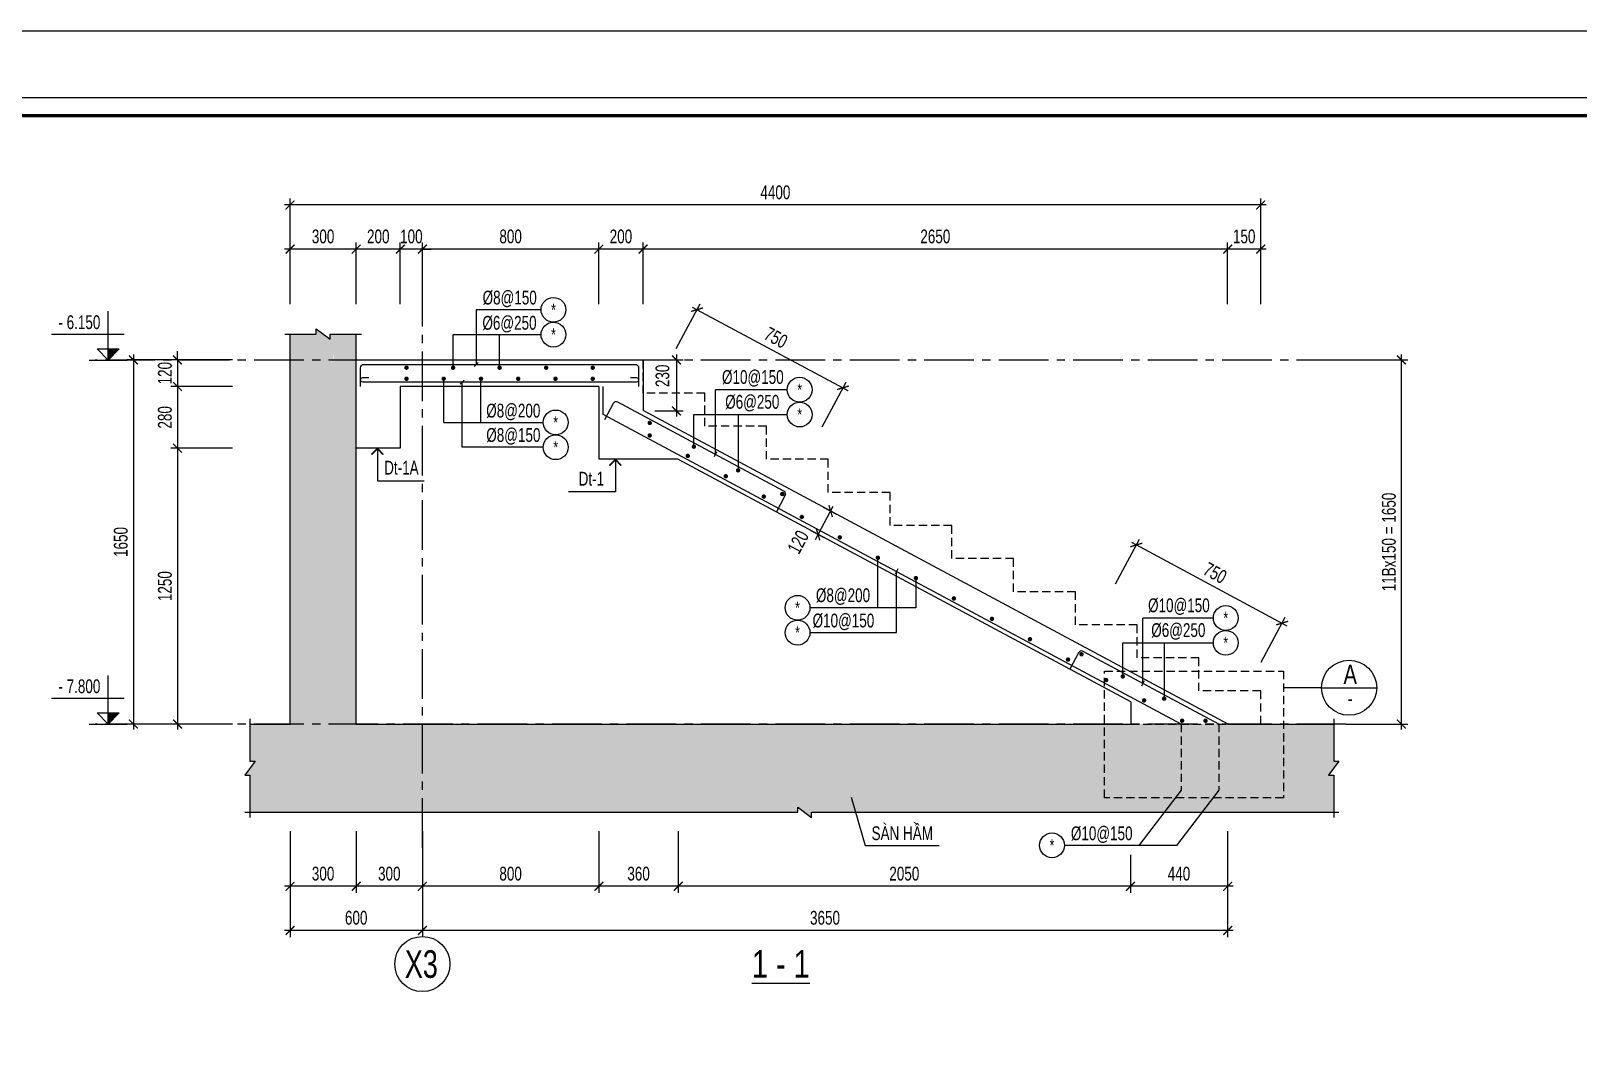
# Model space of a CAD drawing. Header units: millimetres. Extents: x -77370 to 109412, y -14880 to 214694.
# Drawn here: x 12411 to 26437, y 168101 to 177275 of the extents above; entities that cross this region are included whole.
import ezdxf
from ezdxf.enums import TextEntityAlignment as Align

# ---------------------------------------------------------------- set-up
doc = ezdxf.new("R2010")
doc.units = ezdxf.units.MM
doc.header["$LTSCALE"] = 300
doc.header["$MEASUREMENT"] = 0
doc.header["$PDMODE"] = 66
doc.linetypes.add('CENTER2', pattern=[1.125, 0.75, -0.125, 0.125, -0.125])
doc.linetypes.add('HIDDEN', pattern=[0.375, 0.25, -0.125])
doc.layers.get('0').update_dxf_attribs({"linetype": 'CONTINUOUS'})
doc.layers.get('DEFPOINTS').update_dxf_attribs({"linetype": 'CONTINUOUS'})
for name, color, linetype in [('CDC-KHUNGTEN', 7, 'CONTINUOUS'), ('CDC.01.AXIS', 160, 'CENTER2'), ('CDC.02.DIM', 1, 'CONTINUOUS'), ('CDC.03.BORDER', 3, 'CONTINUOUS'), ('CDC.04.HIDDEN', 8, 'HIDDEN'), ('CDC.05.STEEL', 4, 'CONTINUOUS'), ('CDC.06.TEXT', 2, 'CONTINUOUS'), ('CDC.10.HATCH', 251, 'CONTINUOUS'), ('CDC.11.NOTE', 8, 'CONTINUOUS'), ('CDC.14.STEELNUM', 2, 'CONTINUOUS'), ('KCS_SNODE', 6, 'CONTINUOUS')]:
    doc.layers.add(name, color=color, linetype=linetype)
doc.styles.add('KCS_SMTEXT', font='arial.ttf', dxfattribs={"width": 0.7})
doc.styles.add('SMTEXT', font='arial.ttf', dxfattribs={"width": 0.7})
doc.dimstyles.new('KCS_DIM25', dxfattribs={"dimscale": 2, "dimtxt": 62.5, "dimasz": 40, "dimexe": 30, "dimexo": 0, "dimgap": 25, "dimtad": 1, "dimdec": 0, "dimlfac": 0.5, "dimzin": 13, "dimdsep": 46, "dimtxsty": 'KCS_SMTEXT', "dimblk": 'ARCHTICK', "dimcen": 0, "dimdle": 25, "dimclrd": 1, "dimclre": 1, "dimclrt": 2, "dimadec": 0, "dimazin": 0, "dimtfac": 1, "dimtdec": 0, "dimtix": 1, "dimtmove": 2, "dimatfit": 3, "dimfxl": 1, "dimtolj": 1, "dimtzin": 13, "dimarcsym": 0})

# ---------------------------------------------------------------- blocks, each defined once
blk = doc.blocks.new('_ArchTick')
at = {"color": 0, "linetype": 'ByBlock', "const_width": 0.15}
blk.add_lwpolyline([(-0.5, -0.5), (0.5, 0.5)], dxfattribs=at)
blk = doc.blocks.new('*D708')
at = {"layer": 'CDC.02.DIM', "color": 1, "lineweight": -2, "transparency": 16777216}
for p, q in [((18279, 169807), (18279, 169462)), ((22379, 169807), (22379, 169462)), ((22429, 169522), (18229, 169522))]:
    blk.add_line(p, q, dxfattribs=at)
at = {"layer": 'DEFPOINTS', "color": 0, "transparency": 16777216}
for p in [(18279, 169807), (22379, 169807), (18279, 169522)]:
    blk.add_point(p, dxfattribs=at)
at = {"layer": 'CDC.02.DIM', "color": 1, "lineweight": -2, "transparency": 16777216, "xscale": 80, "yscale": 80, "zscale": 80, "rotation": 180}
blk.add_blockref('_ArchTick', (18279, 169522), dxfattribs=at)
at = {"layer": 'CDC.02.DIM', "color": 1, "lineweight": -2, "transparency": 16777216, "xscale": 80, "yscale": 80, "zscale": 80}
blk.add_blockref('_ArchTick', (22379, 169522), dxfattribs=at)
at = {"layer": 'CDC.02.DIM', "color": 2, "transparency": 16777216, "insert": (20329, 169636), "char_height": 125, "attachment_point": 5, "style": 'KCS_SMTEXT'}
blk.add_mtext('\\A1;2050', dxfattribs=at)
blk = doc.blocks.new('*D709')
at = {"layer": 'CDC.02.DIM', "color": 1, "lineweight": -2, "transparency": 16777216}
for p, q in [((17560, 170022), (17560, 169462)), ((18279, 170022), (18279, 169462)), ((18329, 169522), (17510, 169522))]:
    blk.add_line(p, q, dxfattribs=at)
at = {"layer": 'DEFPOINTS', "color": 0, "transparency": 16777216}
for p in [(17560, 170022), (18279, 170022), (17560, 169522)]:
    blk.add_point(p, dxfattribs=at)
at = {"layer": 'CDC.02.DIM', "color": 1, "lineweight": -2, "transparency": 16777216, "xscale": 80, "yscale": 80, "zscale": 80, "rotation": 180}
blk.add_blockref('_ArchTick', (17560, 169522), dxfattribs=at)
at = {"layer": 'CDC.02.DIM', "color": 1, "lineweight": -2, "transparency": 16777216, "xscale": 80, "yscale": 80, "zscale": 80}
blk.add_blockref('_ArchTick', (18279, 169522), dxfattribs=at)
at = {"layer": 'CDC.02.DIM', "color": 2, "transparency": 16777216, "insert": (17920, 169636), "char_height": 125, "attachment_point": 5, "style": 'KCS_SMTEXT'}
blk.add_mtext('\\A1;360', dxfattribs=at)
blk = doc.blocks.new('*D710')
at = {"layer": 'CDC.02.DIM', "color": 1, "lineweight": -2, "transparency": 16777216}
for p, q in [((15960, 170022), (15960, 169462)), ((17560, 170022), (17560, 169462)), ((17610, 169522), (15910, 169522))]:
    blk.add_line(p, q, dxfattribs=at)
at = {"layer": 'DEFPOINTS', "color": 0, "transparency": 16777216}
for p in [(15960, 170022), (17560, 170022), (15960, 169522)]:
    blk.add_point(p, dxfattribs=at)
at = {"layer": 'CDC.02.DIM', "color": 1, "lineweight": -2, "transparency": 16777216, "xscale": 80, "yscale": 80, "zscale": 80, "rotation": 180}
blk.add_blockref('_ArchTick', (15960, 169522), dxfattribs=at)
at = {"layer": 'CDC.02.DIM', "color": 1, "lineweight": -2, "transparency": 16777216, "xscale": 80, "yscale": 80, "zscale": 80}
blk.add_blockref('_ArchTick', (17560, 169522), dxfattribs=at)
at = {"layer": 'CDC.02.DIM', "color": 2, "transparency": 16777216, "insert": (16760, 169636), "char_height": 125, "attachment_point": 5, "style": 'KCS_SMTEXT'}
blk.add_mtext('\\A1;800', dxfattribs=at)
blk = doc.blocks.new('*D711')
at = {"layer": 'CDC.02.DIM', "color": 1, "lineweight": -2, "transparency": 16777216}
for p, q in [((15960, 170022), (15960, 169062)), ((23260, 170022), (23260, 169062)), ((23310, 169122), (15910, 169122))]:
    blk.add_line(p, q, dxfattribs=at)
at = {"layer": 'DEFPOINTS', "color": 0, "transparency": 16777216}
for p in [(15960, 170022), (23260, 170022), (15960, 169122)]:
    blk.add_point(p, dxfattribs=at)
at = {"layer": 'CDC.02.DIM', "color": 1, "lineweight": -2, "transparency": 16777216, "xscale": 80, "yscale": 80, "zscale": 80, "rotation": 180}
blk.add_blockref('_ArchTick', (15960, 169122), dxfattribs=at)
at = {"layer": 'CDC.02.DIM', "color": 1, "lineweight": -2, "transparency": 16777216, "xscale": 80, "yscale": 80, "zscale": 80}
blk.add_blockref('_ArchTick', (23260, 169122), dxfattribs=at)
at = {"layer": 'CDC.02.DIM', "color": 2, "transparency": 16777216, "insert": (19610, 169236), "char_height": 125, "attachment_point": 5, "style": 'KCS_SMTEXT'}
blk.add_mtext('\\A1;3650', dxfattribs=at)
blk = doc.blocks.new('*D712')
at = {"layer": 'CDC.02.DIM', "color": 1, "lineweight": -2, "transparency": 16777216}
for p, q in [((18261, 174396), (18479, 174802)), ((18406, 174772), (19817, 174017)), ((19584, 173688), (19801, 174093))]:
    blk.add_line(p, q, dxfattribs=at)
at = {"layer": 'DEFPOINTS', "color": 0, "transparency": 16777216}
for p in [(18261, 174396), (19773, 174041), (19584, 173688)]:
    blk.add_point(p, dxfattribs=at)
at = {"layer": 'CDC.02.DIM', "color": 1, "lineweight": -2, "transparency": 16777216, "xscale": 80, "yscale": 80, "zscale": 80}
for p, rotation in [((18450, 174749), 151.82140989004), ((19773, 174041), 331.82140989004)]:
    blk.add_blockref('_ArchTick', p, dxfattribs=dict(at, rotation=rotation))
at = {"layer": 'CDC.02.DIM', "color": 2, "transparency": 16777216, "insert": (19165, 174495), "char_height": 125, "attachment_point": 5, "rotation": 331.8214, "style": 'KCS_SMTEXT'}
blk.add_mtext('\\A1;750', dxfattribs=at)
blk = doc.blocks.new('*D713')
at = {"layer": 'CDC.02.DIM', "color": 1, "lineweight": -2, "transparency": 16777216}
for p, q in [((22243, 172263), (22460, 172669)), ((22388, 172640), (23798, 171884)), ((23565, 171555), (23782, 171961))]:
    blk.add_line(p, q, dxfattribs=at)
at = {"layer": 'DEFPOINTS', "color": 0, "transparency": 16777216}
for p in [(22243, 172263), (23754, 171908), (23565, 171555)]:
    blk.add_point(p, dxfattribs=at)
at = {"layer": 'CDC.02.DIM', "color": 1, "lineweight": -2, "transparency": 16777216, "xscale": 80, "yscale": 80, "zscale": 80}
for p, rotation in [((22432, 172616), 151.82140989004), ((23754, 171908), 331.82140989004)]:
    blk.add_blockref('_ArchTick', p, dxfattribs=dict(at, rotation=rotation))
at = {"layer": 'CDC.02.DIM', "color": 2, "transparency": 16777216, "insert": (23146, 172362), "char_height": 125, "attachment_point": 5, "rotation": 331.8214, "style": 'KCS_SMTEXT'}
blk.add_mtext('\\A1;750', dxfattribs=at)
blk = doc.blocks.new('*D714')
at = {"layer": 'CDC.02.DIM', "color": 1, "lineweight": -2, "transparency": 16777216}
for p, q in [((22379, 169807), (22379, 169462)), ((23260, 169807), (23260, 169462)), ((23310, 169522), (22329, 169522))]:
    blk.add_line(p, q, dxfattribs=at)
at = {"layer": 'DEFPOINTS', "color": 0, "transparency": 16777216}
for p in [(22379, 169807), (23260, 169807), (22379, 169522)]:
    blk.add_point(p, dxfattribs=at)
at = {"layer": 'CDC.02.DIM', "color": 1, "lineweight": -2, "transparency": 16777216, "xscale": 80, "yscale": 80, "zscale": 80, "rotation": 180}
blk.add_blockref('_ArchTick', (22379, 169522), dxfattribs=at)
at = {"layer": 'CDC.02.DIM', "color": 1, "lineweight": -2, "transparency": 16777216, "xscale": 80, "yscale": 80, "zscale": 80}
blk.add_blockref('_ArchTick', (23260, 169522), dxfattribs=at)
at = {"layer": 'CDC.02.DIM', "color": 2, "transparency": 16777216, "insert": (22819, 169636), "char_height": 125, "attachment_point": 5, "style": 'KCS_SMTEXT'}
blk.add_mtext('\\A1;440', dxfattribs=at)
blk = doc.blocks.new('*D715')
at = {"layer": 'CDC.02.DIM', "color": 1, "lineweight": -2, "transparency": 16777216}
for p, q in [((15360, 170022), (15360, 169462)), ((15960, 170022), (15960, 169462)), ((16010, 169522), (15310, 169522))]:
    blk.add_line(p, q, dxfattribs=at)
at = {"layer": 'DEFPOINTS', "color": 0, "transparency": 16777216}
for p in [(15360, 170022), (15960, 170022), (15360, 169522)]:
    blk.add_point(p, dxfattribs=at)
at = {"layer": 'CDC.02.DIM', "color": 1, "lineweight": -2, "transparency": 16777216, "xscale": 80, "yscale": 80, "zscale": 80, "rotation": 180}
blk.add_blockref('_ArchTick', (15360, 169522), dxfattribs=at)
at = {"layer": 'CDC.02.DIM', "color": 1, "lineweight": -2, "transparency": 16777216, "xscale": 80, "yscale": 80, "zscale": 80}
blk.add_blockref('_ArchTick', (15960, 169522), dxfattribs=at)
at = {"layer": 'CDC.02.DIM', "color": 2, "transparency": 16777216, "insert": (15660, 169636), "char_height": 125, "attachment_point": 5, "style": 'KCS_SMTEXT'}
blk.add_mtext('\\A1;300', dxfattribs=at)
blk = doc.blocks.new('*D716')
at = {"layer": 'CDC.02.DIM', "color": 1, "lineweight": -2, "transparency": 16777216}
for p, q in [((14760, 170022), (14760, 169462)), ((15360, 170022), (15360, 169462)), ((15410, 169522), (14710, 169522))]:
    blk.add_line(p, q, dxfattribs=at)
at = {"layer": 'DEFPOINTS', "color": 0, "transparency": 16777216}
for p in [(14760, 170022), (15360, 170022), (14760, 169522)]:
    blk.add_point(p, dxfattribs=at)
at = {"layer": 'CDC.02.DIM', "color": 1, "lineweight": -2, "transparency": 16777216, "xscale": 80, "yscale": 80, "zscale": 80, "rotation": 180}
blk.add_blockref('_ArchTick', (14760, 169522), dxfattribs=at)
at = {"layer": 'CDC.02.DIM', "color": 1, "lineweight": -2, "transparency": 16777216, "xscale": 80, "yscale": 80, "zscale": 80}
blk.add_blockref('_ArchTick', (15360, 169522), dxfattribs=at)
at = {"layer": 'CDC.02.DIM', "color": 2, "transparency": 16777216, "insert": (15060, 169636), "char_height": 125, "attachment_point": 5, "style": 'KCS_SMTEXT'}
blk.add_mtext('\\A1;300', dxfattribs=at)
blk = doc.blocks.new('*D717')
at = {"layer": 'CDC.02.DIM', "color": 1, "lineweight": -2, "transparency": 16777216}
for p, q in [((14760, 170022), (14760, 169062)), ((15960, 170022), (15960, 169062)), ((16010, 169122), (14710, 169122))]:
    blk.add_line(p, q, dxfattribs=at)
at = {"layer": 'DEFPOINTS', "color": 0, "transparency": 16777216}
for p in [(14760, 170022), (15960, 170022), (14760, 169122)]:
    blk.add_point(p, dxfattribs=at)
at = {"layer": 'CDC.02.DIM', "color": 1, "lineweight": -2, "transparency": 16777216, "xscale": 80, "yscale": 80, "zscale": 80, "rotation": 180}
blk.add_blockref('_ArchTick', (14760, 169122), dxfattribs=at)
at = {"layer": 'CDC.02.DIM', "color": 1, "lineweight": -2, "transparency": 16777216, "xscale": 80, "yscale": 80, "zscale": 80}
blk.add_blockref('_ArchTick', (15960, 169122), dxfattribs=at)
at = {"layer": 'CDC.02.DIM', "color": 2, "transparency": 16777216, "insert": (15360, 169236), "char_height": 125, "attachment_point": 5, "style": 'KCS_SMTEXT'}
blk.add_mtext('\\A1;600', dxfattribs=at)
blk = doc.blocks.new('*D718')
at = {"layer": 'CDC.02.DIM', "color": 1, "lineweight": -2, "transparency": 16777216}
for p, q in [((24835, 170943), (24835, 174343)), ((24335, 174293), (24895, 174293)), ((24335, 170993), (24895, 170993))]:
    blk.add_line(p, q, dxfattribs=at)
at = {"layer": 'DEFPOINTS', "color": 0, "transparency": 16777216}
for p in [(24335, 174293), (24835, 174293), (24335, 170993)]:
    blk.add_point(p, dxfattribs=at)
at = {"layer": 'CDC.02.DIM', "color": 1, "lineweight": -2, "transparency": 16777216, "xscale": 80, "yscale": 80, "zscale": 80}
for p, rotation in [((24835, 174293), 90), ((24835, 170993), 270)]:
    blk.add_blockref('_ArchTick', p, dxfattribs=dict(at, rotation=rotation))
at = {"layer": 'CDC.02.DIM', "color": 2, "transparency": 16777216, "insert": (24722, 172643), "char_height": 125, "attachment_point": 5, "rotation": 90, "style": 'KCS_SMTEXT'}
blk.add_mtext('\\A1;11Bx150 = 1650', dxfattribs=at)
blk = doc.blocks.new('*D719')
at = {"layer": 'CDC.02.DIM', "color": 1, "lineweight": -2, "transparency": 16777216}
for p, q in [((19524, 172667), (19684, 172967)), ((19593, 172959), (19714, 172895)), ((19480, 172748), (19600, 172683))]:
    blk.add_line(p, q, dxfattribs=at)
at = {"layer": 'DEFPOINTS', "color": 0, "transparency": 16777216}
for p in [(19593, 172959), (19661, 172923), (19480, 172748)]:
    blk.add_point(p, dxfattribs=at)
at = {"layer": 'CDC.02.DIM', "color": 1, "lineweight": -2, "transparency": 16777216, "xscale": 80, "yscale": 80, "zscale": 80}
for p, rotation in [((19661, 172923), 61.82140988992955), ((19547, 172711), 241.8214098899296)]:
    blk.add_blockref('_ArchTick', p, dxfattribs=dict(at, rotation=rotation))
at = {"layer": 'CDC.02.DIM', "color": 2, "transparency": 16777216, "insert": (19367, 172642), "char_height": 125, "attachment_point": 5, "rotation": 61.8214, "style": 'KCS_SMTEXT'}
blk.add_mtext('\\A1;120', dxfattribs=at)
blk = doc.blocks.new('*D720')
at = {"layer": 'CDC.02.DIM', "color": 1, "lineweight": -2, "transparency": 16777216}
for p, q in [((13740, 173543), (13740, 170943)), ((14240, 173493), (13680, 173493)), ((14240, 170993), (13680, 170993))]:
    blk.add_line(p, q, dxfattribs=at)
at = {"layer": 'DEFPOINTS', "color": 0, "transparency": 16777216}
for p in [(14240, 173493), (13740, 170993), (14240, 170993)]:
    blk.add_point(p, dxfattribs=at)
at = {"layer": 'CDC.02.DIM', "color": 1, "lineweight": -2, "transparency": 16777216, "xscale": 80, "yscale": 80, "zscale": 80}
for p, rotation in [((13740, 173493), 90), ((13740, 170993), 270)]:
    blk.add_blockref('_ArchTick', p, dxfattribs=dict(at, rotation=rotation))
at = {"layer": 'CDC.02.DIM', "color": 2, "transparency": 16777216, "insert": (13626, 172243), "char_height": 125, "attachment_point": 5, "rotation": 90, "style": 'KCS_SMTEXT'}
blk.add_mtext('\\A1;1250', dxfattribs=at)
blk = doc.blocks.new('*D721')
at = {"layer": 'CDC.02.DIM', "color": 1, "lineweight": -2, "transparency": 16777216}
for p, q in [((13340, 174343), (13340, 170943)), ((14240, 174293), (13280, 174293)), ((14240, 170993), (13280, 170993))]:
    blk.add_line(p, q, dxfattribs=at)
at = {"layer": 'DEFPOINTS', "color": 0, "transparency": 16777216}
for p in [(14240, 174293), (13340, 170993), (14240, 170993)]:
    blk.add_point(p, dxfattribs=at)
at = {"layer": 'CDC.02.DIM', "color": 1, "lineweight": -2, "transparency": 16777216, "xscale": 80, "yscale": 80, "zscale": 80}
for p, rotation in [((13340, 174293), 90), ((13340, 170993), 270)]:
    blk.add_blockref('_ArchTick', p, dxfattribs=dict(at, rotation=rotation))
at = {"layer": 'CDC.02.DIM', "color": 2, "transparency": 16777216, "insert": (13226, 172643), "char_height": 125, "attachment_point": 5, "rotation": 90, "style": 'KCS_SMTEXT'}
blk.add_mtext('\\A1;1650', dxfattribs=at)
blk = doc.blocks.new('*D722')
at = {"layer": 'CDC.02.DIM', "color": 1, "lineweight": -2, "transparency": 16777216}
for p, q in [((13740, 174293), (13740, 174373)), ((14240, 174293), (13680, 174293)), ((13740, 174293), (13740, 174053)), ((14240, 174053), (13680, 174053)), ((13740, 174053), (13740, 173973))]:
    blk.add_line(p, q, dxfattribs=at)
at = {"layer": 'DEFPOINTS', "color": 0, "transparency": 16777216}
for p in [(14240, 174293), (13740, 174053), (14240, 174053)]:
    blk.add_point(p, dxfattribs=at)
at = {"layer": 'CDC.02.DIM', "color": 1, "lineweight": -2, "transparency": 16777216, "xscale": 80, "yscale": 80, "zscale": 80}
for p, rotation in [((13740, 174293), 270), ((13740, 174053), 90)]:
    blk.add_blockref('_ArchTick', p, dxfattribs=dict(at, rotation=rotation))
at = {"layer": 'CDC.02.DIM', "color": 2, "transparency": 16777216, "insert": (13626, 174173), "char_height": 125, "attachment_point": 5, "rotation": 90, "style": 'KCS_SMTEXT'}
blk.add_mtext('\\A1;120', dxfattribs=at)
blk = doc.blocks.new('*D723')
at = {"layer": 'CDC.02.DIM', "color": 1, "lineweight": -2, "transparency": 16777216}
for p, q in [((13740, 174103), (13740, 173443)), ((14240, 174053), (13680, 174053)), ((14240, 173493), (13680, 173493))]:
    blk.add_line(p, q, dxfattribs=at)
at = {"layer": 'DEFPOINTS', "color": 0, "transparency": 16777216}
for p in [(14240, 174053), (13740, 173493), (14240, 173493)]:
    blk.add_point(p, dxfattribs=at)
at = {"layer": 'CDC.02.DIM', "color": 1, "lineweight": -2, "transparency": 16777216, "xscale": 80, "yscale": 80, "zscale": 80}
for p, rotation in [((13740, 174053), 90), ((13740, 173493), 270)]:
    blk.add_blockref('_ArchTick', p, dxfattribs=dict(at, rotation=rotation))
at = {"layer": 'CDC.02.DIM', "color": 2, "transparency": 16777216, "insert": (13626, 173773), "char_height": 125, "attachment_point": 5, "rotation": 90, "style": 'KCS_SMTEXT'}
blk.add_mtext('\\A1;280', dxfattribs=at)
blk = doc.blocks.new('*D724')
at = {"layer": 'CDC.02.DIM', "color": 1, "lineweight": -2, "transparency": 16777216}
for p, q in [((17960, 174798), (17960, 175358)), ((23260, 174798), (23260, 175358)), ((23310, 175298), (17910, 175298))]:
    blk.add_line(p, q, dxfattribs=at)
at = {"layer": 'DEFPOINTS', "color": 0, "transparency": 16777216}
for p in [(17960, 175298), (17960, 174798), (23260, 174798)]:
    blk.add_point(p, dxfattribs=at)
at = {"layer": 'CDC.02.DIM', "color": 1, "lineweight": -2, "transparency": 16777216, "xscale": 80, "yscale": 80, "zscale": 80, "rotation": 180}
blk.add_blockref('_ArchTick', (17960, 175298), dxfattribs=at)
at = {"layer": 'CDC.02.DIM', "color": 1, "lineweight": -2, "transparency": 16777216, "xscale": 80, "yscale": 80, "zscale": 80}
blk.add_blockref('_ArchTick', (23260, 175298), dxfattribs=at)
at = {"layer": 'CDC.02.DIM', "color": 2, "transparency": 16777216, "insert": (20610, 175412), "char_height": 125, "attachment_point": 5, "style": 'KCS_SMTEXT'}
blk.add_mtext('\\A1;2650', dxfattribs=at)
blk = doc.blocks.new('*D725')
at = {"layer": 'CDC.02.DIM', "color": 1, "lineweight": -2, "transparency": 16777216}
for p, q in [((17560, 174798), (17560, 175358)), ((17960, 174798), (17960, 175358)), ((18010, 175298), (17510, 175298))]:
    blk.add_line(p, q, dxfattribs=at)
at = {"layer": 'DEFPOINTS', "color": 0, "transparency": 16777216}
for p in [(17560, 175298), (17560, 174798), (17960, 174798)]:
    blk.add_point(p, dxfattribs=at)
at = {"layer": 'CDC.02.DIM', "color": 1, "lineweight": -2, "transparency": 16777216, "xscale": 80, "yscale": 80, "zscale": 80, "rotation": 180}
blk.add_blockref('_ArchTick', (17560, 175298), dxfattribs=at)
at = {"layer": 'CDC.02.DIM', "color": 1, "lineweight": -2, "transparency": 16777216, "xscale": 80, "yscale": 80, "zscale": 80}
blk.add_blockref('_ArchTick', (17960, 175298), dxfattribs=at)
at = {"layer": 'CDC.02.DIM', "color": 2, "transparency": 16777216, "insert": (17760, 175412), "char_height": 125, "attachment_point": 5, "style": 'KCS_SMTEXT'}
blk.add_mtext('\\A1;200', dxfattribs=at)
blk = doc.blocks.new('*D726')
at = {"layer": 'CDC.02.DIM', "color": 1, "lineweight": -2, "transparency": 16777216}
for p, q in [((15360, 174798), (15360, 175358)), ((15760, 174798), (15760, 175358)), ((15810, 175298), (15310, 175298))]:
    blk.add_line(p, q, dxfattribs=at)
at = {"layer": 'DEFPOINTS', "color": 0, "transparency": 16777216}
for p in [(15360, 175298), (15360, 174798), (15760, 174798)]:
    blk.add_point(p, dxfattribs=at)
at = {"layer": 'CDC.02.DIM', "color": 1, "lineweight": -2, "transparency": 16777216, "xscale": 80, "yscale": 80, "zscale": 80, "rotation": 180}
blk.add_blockref('_ArchTick', (15360, 175298), dxfattribs=at)
at = {"layer": 'CDC.02.DIM', "color": 1, "lineweight": -2, "transparency": 16777216, "xscale": 80, "yscale": 80, "zscale": 80}
blk.add_blockref('_ArchTick', (15760, 175298), dxfattribs=at)
at = {"layer": 'CDC.02.DIM', "color": 2, "transparency": 16777216, "insert": (15560, 175412), "char_height": 125, "attachment_point": 5, "style": 'KCS_SMTEXT'}
blk.add_mtext('\\A1;200', dxfattribs=at)
blk = doc.blocks.new('*D727')
at = {"layer": 'CDC.02.DIM', "color": 1, "lineweight": -2, "transparency": 16777216}
for p, q in [((14760, 174798), (14760, 175758)), ((23560, 174798), (23560, 175758)), ((23610, 175698), (14710, 175698))]:
    blk.add_line(p, q, dxfattribs=at)
at = {"layer": 'DEFPOINTS', "color": 0, "transparency": 16777216}
for p in [(14760, 175698), (14760, 174798), (23560, 174798)]:
    blk.add_point(p, dxfattribs=at)
at = {"layer": 'CDC.02.DIM', "color": 1, "lineweight": -2, "transparency": 16777216, "xscale": 80, "yscale": 80, "zscale": 80, "rotation": 180}
blk.add_blockref('_ArchTick', (14760, 175698), dxfattribs=at)
at = {"layer": 'CDC.02.DIM', "color": 1, "lineweight": -2, "transparency": 16777216, "xscale": 80, "yscale": 80, "zscale": 80}
blk.add_blockref('_ArchTick', (23560, 175698), dxfattribs=at)
at = {"layer": 'CDC.02.DIM', "color": 2, "transparency": 16777216, "insert": (19160, 175812), "char_height": 125, "attachment_point": 5, "style": 'KCS_SMTEXT'}
blk.add_mtext('\\A1;4400', dxfattribs=at)
blk = doc.blocks.new('*D728')
at = {"layer": 'CDC.02.DIM', "color": 1, "lineweight": -2, "transparency": 16777216}
for p, q in [((14760, 174798), (14760, 175358)), ((15360, 174798), (15360, 175358)), ((15410, 175298), (14710, 175298))]:
    blk.add_line(p, q, dxfattribs=at)
at = {"layer": 'DEFPOINTS', "color": 0, "transparency": 16777216}
for p in [(14760, 175298), (14760, 174798), (15360, 174798)]:
    blk.add_point(p, dxfattribs=at)
at = {"layer": 'CDC.02.DIM', "color": 1, "lineweight": -2, "transparency": 16777216, "xscale": 80, "yscale": 80, "zscale": 80, "rotation": 180}
blk.add_blockref('_ArchTick', (14760, 175298), dxfattribs=at)
at = {"layer": 'CDC.02.DIM', "color": 1, "lineweight": -2, "transparency": 16777216, "xscale": 80, "yscale": 80, "zscale": 80}
blk.add_blockref('_ArchTick', (15360, 175298), dxfattribs=at)
at = {"layer": 'CDC.02.DIM', "color": 2, "transparency": 16777216, "insert": (15060, 175412), "char_height": 125, "attachment_point": 5, "style": 'KCS_SMTEXT'}
blk.add_mtext('\\A1;300', dxfattribs=at)
blk = doc.blocks.new('*D729')
at = {"layer": 'CDC.02.DIM', "color": 1, "lineweight": -2, "transparency": 16777216}
for p, q in [((23260, 174798), (23260, 175358)), ((23560, 174798), (23560, 175358)), ((23610, 175298), (23210, 175298))]:
    blk.add_line(p, q, dxfattribs=at)
at = {"layer": 'DEFPOINTS', "color": 0, "transparency": 16777216}
for p in [(23260, 175298), (23260, 174798), (23560, 174798)]:
    blk.add_point(p, dxfattribs=at)
at = {"layer": 'CDC.02.DIM', "color": 1, "lineweight": -2, "transparency": 16777216, "xscale": 80, "yscale": 80, "zscale": 80, "rotation": 180}
blk.add_blockref('_ArchTick', (23260, 175298), dxfattribs=at)
at = {"layer": 'CDC.02.DIM', "color": 1, "lineweight": -2, "transparency": 16777216, "xscale": 80, "yscale": 80, "zscale": 80}
blk.add_blockref('_ArchTick', (23560, 175298), dxfattribs=at)
at = {"layer": 'CDC.02.DIM', "color": 2, "transparency": 16777216, "insert": (23410, 175412), "char_height": 125, "attachment_point": 5, "style": 'KCS_SMTEXT'}
blk.add_mtext('\\A1;150', dxfattribs=at)
blk = doc.blocks.new('*D730')
at = {"layer": 'CDC.02.DIM', "color": 1, "lineweight": -2, "transparency": 16777216}
for p, q in [((15960, 174798), (15960, 175358)), ((17560, 174798), (17560, 175358)), ((17610, 175298), (15910, 175298))]:
    blk.add_line(p, q, dxfattribs=at)
at = {"layer": 'DEFPOINTS', "color": 0, "transparency": 16777216}
for p in [(15960, 175298), (15960, 174798), (17560, 174798)]:
    blk.add_point(p, dxfattribs=at)
at = {"layer": 'CDC.02.DIM', "color": 1, "lineweight": -2, "transparency": 16777216, "xscale": 80, "yscale": 80, "zscale": 80, "rotation": 180}
blk.add_blockref('_ArchTick', (15960, 175298), dxfattribs=at)
at = {"layer": 'CDC.02.DIM', "color": 1, "lineweight": -2, "transparency": 16777216, "xscale": 80, "yscale": 80, "zscale": 80}
blk.add_blockref('_ArchTick', (17560, 175298), dxfattribs=at)
at = {"layer": 'CDC.02.DIM', "color": 2, "transparency": 16777216, "insert": (16760, 175412), "char_height": 125, "attachment_point": 5, "style": 'KCS_SMTEXT'}
blk.add_mtext('\\A1;800', dxfattribs=at)
blk = doc.blocks.new('*D508')
at = {"layer": 'CDC.02.DIM', "color": 1, "lineweight": -2, "transparency": 16777216}
for p, q in [((15760, 174798), (15760, 175358)), ((15960, 174798), (15960, 175358)), ((15760, 175298), (15680, 175298)), ((15960, 175298), (15760, 175298)), ((15960, 175298), (16040, 175298))]:
    blk.add_line(p, q, dxfattribs=at)
at = {"layer": 'DEFPOINTS', "color": 0, "transparency": 16777216}
for p in [(15760, 175298), (15760, 174798), (15960, 174798)]:
    blk.add_point(p, dxfattribs=at)
at = {"layer": 'CDC.02.DIM', "color": 1, "lineweight": -2, "transparency": 16777216, "xscale": 80, "yscale": 80, "zscale": 80}
blk.add_blockref('_ArchTick', (15760, 175298), dxfattribs=at)
at = {"layer": 'CDC.02.DIM', "color": 1, "lineweight": -2, "transparency": 16777216, "xscale": 80, "yscale": 80, "zscale": 80, "rotation": 180}
blk.add_blockref('_ArchTick', (15960, 175298), dxfattribs=at)
at = {"layer": 'CDC.02.DIM', "color": 2, "transparency": 16777216, "insert": (15860, 175412), "char_height": 125, "attachment_point": 5, "style": 'KCS_SMTEXT'}
blk.add_mtext('\\A1;100', dxfattribs=at)
blk = doc.blocks.new('*D567')
at = {"layer": 'CDC.02.DIM', "color": 1, "lineweight": -2, "transparency": 16777216}
for p, q in [((18263, 174343), (18263, 173782)), ((18067, 174293), (18323, 174293)), ((18067, 173832), (18323, 173832))]:
    blk.add_line(p, q, dxfattribs=at)
at = {"layer": 'DEFPOINTS', "color": 0, "transparency": 16777216}
for p in [(18067, 174293), (18067, 173832), (18263, 173832)]:
    blk.add_point(p, dxfattribs=at)
at = {"layer": 'CDC.02.DIM', "color": 1, "lineweight": -2, "transparency": 16777216, "xscale": 80, "yscale": 80, "zscale": 80}
for p, rotation in [((18263, 174293), 90), ((18263, 173832), 270)]:
    blk.add_blockref('_ArchTick', p, dxfattribs=dict(at, rotation=rotation))
at = {"layer": 'CDC.02.DIM', "color": 2, "transparency": 16777216, "insert": (18137, 174149), "char_height": 125, "attachment_point": 5, "rotation": 90, "style": 'KCS_SMTEXT'}
blk.add_mtext('\\A1;230', dxfattribs=at)
blk = doc.blocks.new('Khung tên chuẩn')
at = {"layer": 'CDC-KHUNGTEN', "color": 8}
blk.add_lwpolyline([(75096, 1100), (83000, 1100), (83000, 58300), (3000, 58300), (3000, 1100), (75096, 1100)], dxfattribs=at)
at = {"layer": 'CDC-KHUNGTEN', "color": 255, "lineweight": 60}
blk.add_lwpolyline([(74900, 1400), (74900, 58000), (3300, 58000), (3300, 1400), (74900, 1400)], close=True, dxfattribs=at)
at = {"layer": 'DEFPOINTS', "color": 1, "ltscale": 0.2}
blk.add_lwpolyline([(0, 0), (0, 59400), (84100, 59400), (84100, 0), (0, 0)], close=True, dxfattribs=at)

msp = doc.modelspace()

# ---------------------------------------------------------------- hatches: boundary and pattern name
at = {"layer": 'CDC.10.HATCH'}
h = msp.add_hatch(dxfattribs=at)
h.set_pattern_fill('BETONG', color=256, scale=50)
h.set_pattern_definition([(45, (-2462915.7, 1330971.6), (-282.84271, 282.84271), []), (45, (-2462728.2, 1330971.6), (-282.84271, 282.84271), []), (50, (-2462915.7, 1330971.58), (358.63009, -31.376067), [37.5, -412.5]), (355, (-2462915.7, 1330971.6), (-69.375667, 376.096067), [30, -330]), (100.4514, (-2462885.8, 1330968.97), (289.25469, 344.71977), [31.870095, -350.571056]), (46.1842, (-2462915.7, 1331071.6), (533.620524, -82.75951), [56.25, -618.75]), (96.6356, (-2462871.2, 1331064.7), (467.33135, 487.05894), [47.80514, -525.8565]), (351.1842, (-2462915.7, 1331071.6), (467.33097, 487.0593), [45, -495]), (21, (-2462865.7, 1331046.58), (298.453526, -201.309445), [37.5, -412.5]), (326, (-2462865.7, 1331046.6), (121.657666, 362.575023), [30, -330]), (71.4514, (-2462840.82, 1331029.8), (420.111314, 161.26525), [31.870095, -350.571056]), (37.5, (-2462915.69, 1330971.58), (6.0799277, 166.446927), [0, -326, 0, -335, 0, -331.25]), (7.5, (-2462915.7, 1330971.58), (131.534769, 197.205856), [0, -191, 0, -318.5, 0, -126.25]), (327.5, (-2463027.19, 1330971.58), (266.911218, -11.277436), [0, -125, 0, -390, 0, -517.5]), (317.5, (-2463077.2, 1330971.58), (291.593085, 50.052491), [0, -162.5, 0, -259, 0, -367.5])])
h.paths.add_polyline_path([(15360.1, 174052.7), (15360.1, 174292.7), (15360.1, 174527.4), (15122.6, 174527.4), (15122.6, 174480.5), (14997.6, 174574.3), (14997.6, 174527.4), (14760.1, 174527.4), (14760.1, 170992.7), (14396.9, 170992.7), (14396.9, 170655.2), (14443.8, 170655.2), (14350, 170530.2), (14396.9, 170530.2), (14396.9, 170192.7), (15960.1, 170192.7), (15960.1, 170992.7), (15360.1, 170992.7)])
h.paths.add_polyline_path([(15105.2, 174283.4), (15102.1, 174287.3), (15160.9, 174283.7), (15147.7, 174339.2), (15151.6, 174342.4), (15164.6, 174280.7)], flags=16)
h.paths.add_polyline_path([(22143.4, 170992.7), (15960.1, 170992.7), (15960.1, 170192.7), (19362.8, 170192.7), (19362.8, 170239.6), (19487.8, 170145.8), (19487.8, 170192.7), (22686.4, 170192.7), (22787.9, 170324.8), (22143.4, 170324.8)])
h.paths.add_polyline_path([(22840.1, 170992.7), (22382.1, 170992.7), (22143.4, 170992.7), (22143.4, 170324.8), (22787.9, 170324.8), (22840.1, 170392.7)])
h.paths.add_polyline_path([(23179, 170992.7), (22840.1, 170992.7), (22840.1, 170392.7), (22787.9, 170324.8), (23126.8, 170324.8), (23179, 170392.7)])
h.paths.add_polyline_path([(23766.2, 170992.7), (23263.7, 170992.7), (23179, 170992.7), (23179, 170392.7), (23126.8, 170324.8), (23766.2, 170324.8)], flags=17)
h.paths.add_polyline_path([(24221.5, 170530.2), (24174.6, 170530.2), (24268.4, 170655.2), (24221.5, 170655.2), (24221.5, 170992.7), (23766.2, 170992.7), (23766.2, 170324.8), (23126.8, 170324.8), (23025.3, 170192.7), (24221.5, 170192.7)])
h.paths.add_polyline_path([(23126.8, 170324.8), (22787.9, 170324.8), (22686.4, 170192.7), (23025.3, 170192.7)])

# ---------------------------------------------------------------- linework, layer by layer
at = {"layer": 'CDC.01.AXIS', "ltscale": 2}
for p, q in [((15960.1, 169870.7), (15960.1, 174939.9)), ((24335.4, 174292.7), (12994.4, 174292.7)), ((24335.4, 170992.7), (12994.4, 170992.7))]:
    msp.add_line(p, q, dxfattribs=at)
at = {"layer": 'CDC.02.DIM'}
for p, q in [((13112, 174292.7), (13112, 174733.9)), ((12598.3, 174526.2), (13255.8, 174526.2)), ((13011.3, 174393.4), (13212.6, 174393.4)), ((13112, 174292.7), (13011.3, 174393.4)), ((13112, 174292.7), (13212.6, 174393.4)), ((12938.8, 174292.7), (13285.2, 174292.7)), ((13112, 170992.7), (13112, 171433.9)), ((12598.3, 171226.2), (13255.8, 171226.2)), ((12938.8, 170992.7), (13285.2, 170992.7)), ((13011.3, 171093.4), (13212.6, 171093.4)), ((13112, 170992.7), (13011.3, 171093.4)), ((13112, 170992.7), (13212.6, 171093.4))]:
    msp.add_line(p, q, dxfattribs=at)
msp.add_circle((15960.1, 168817.3), 250, dxfattribs=at)
for points in [[(13212.6, 174393.4), (13112, 174292.7), (13112, 174393.4)], [(13212.6, 171093.4), (13112, 170992.7), (13112, 171093.4)]]:
    msp.add_solid(points, dxfattribs=at)
at = {"layer": 'CDC.03.BORDER'}
for p, q in [((14760.1, 170992.7), (14760.1, 174527.4)), ((15360.1, 170992.7), (15360.1, 174527.4)), ((17960.1, 174292.7), (15360.1, 174292.7)), ((17960.1, 174292.7), (17960.1, 173833.9)), ((17560.1, 174052.7), (15760.1, 174052.7)), ((15760.1, 174052.7), (15760.1, 173492.7)), ((17560.1, 174052.7), (17560.1, 173392.7)), ((23263.7, 170992.7), (17960.1, 173833.9)), ((15760.1, 173492.7), (15360.1, 173492.7)), ((18275.4, 173392.7), (17560.1, 173392.7)), ((22382.1, 171192.7), (18275.4, 173392.7)), ((22382.1, 171192.7), (22382.1, 170992.7)), ((14396.9, 170992.7), (14760.1, 170992.7)), ((15360.1, 170992.7), (22382.1, 170992.7)), ((23263.7, 170992.7), (24221.5, 170992.7))]:
    msp.add_line(p, q, dxfattribs=at)
at = {"layer": 'CDC.04.HIDDEN'}
msp.add_line((22382.1, 170992.7), (23263.7, 170992.7), dxfattribs=at)
msp.add_lwpolyline([(23560.1, 170992.7), (23560.1, 171292.7), (23000.1, 171292.7), (23000.1, 171592.7), (22440.1, 171592.7), (22440.1, 171892.7), (21880.1, 171892.7), (21880.1, 172192.7), (21320.1, 172192.7), (21320.1, 172492.7), (20760.1, 172492.7), (20760.1, 172792.7), (20200.1, 172792.7), (20200.1, 173092.7), (19640.1, 173092.7), (19640.1, 173392.7), (19080.1, 173392.7), (19080.1, 173692.7), (18520.1, 173692.7), (18520.1, 173992.7), (17960.1, 173992.7), (17960.1, 174292.7)], dxfattribs=at)
at = {"layer": 'CDC.05.STEEL', "linetype": 'HIDDEN'}
for p, q in [((22840.1, 170992.7), (22840.1, 170392.7)), ((23179, 170992.7), (23179, 170392.7))]:
    msp.add_line(p, q, dxfattribs=at)
at = {"layer": 'CDC.05.STEEL'}
for points in [[(15400.1, 174052.7), (15400.1, 174222.7, -0.4142136), (15430.1, 174252.7), (17890.1, 174252.7, -0.4142136), (17920.1, 174222.7), (17920.1, 174052.7)], [(17846.7, 174132.7), (17900.1, 174132.7, -1), (17900.1, 174092.7), (15420.1, 174092.7, -1), (15420.1, 174132.7), (15473.6, 174132.7)], [(19169, 172914), (19249.3, 173063.8, 0.4142136), (19237, 173104.5), (17730.5, 173911.5, 0.4142136), (17689.9, 173899.2), (17609.6, 173749.4)], [(23179, 170992.7), (21949, 171651.6, 0.4142136), (21908.4, 171639.3), (21828.1, 171489.5)]]:
    msp.add_lwpolyline(points, format="xyb", dxfattribs=at)
msp.add_lwpolyline([(22840.1, 170992.7), (17600.1, 173799.8), (17600.1, 174052.7)], dxfattribs=at)
at = {"layer": 'CDC.06.TEXT', "color": 8}
msp.add_line((24111.1, 171321.8), (24611.1, 171321.8), dxfattribs=at)
msp.add_circle((24361.1, 171321.8), 250, dxfattribs=at)
at = {"layer": 'CDC.11.NOTE', "color": 1}
for p, q in [((17036, 174747.5), (16446.9, 174747.5)), ((16446.9, 174747.5), (16446.9, 174252.7)), ((16238.1, 174522.5), (17036, 174522.5)), ((16238.1, 174222.7), (16238.1, 174522.5)), ((16660.1, 174222.7), (16660.1, 174522.5)), ((16153.6, 173726.8), (16153.6, 174122.7)), ((16320.4, 173501.8), (16320.4, 174092.7)), ((16491.3, 173726.8), (16491.3, 174122.7)), ((16153.6, 173726.8), (17056.3, 173726.8)), ((17056.3, 173501.8), (16320.4, 173501.8)), ((20089.2, 172046.6), (20089.2, 172500.3)), ((20258.3, 171821.6), (20258.3, 172376.1)), ((20433.9, 172315.6), (20433.9, 172046.6)), ((20433.9, 172046.6), (19473.2, 172046.6)), ((19473.2, 171821.6), (20258.3, 171821.6)), ((22840.1, 170392.7), (22456.2, 169893.1)), ((23179, 170392.7), (22795, 169893.1)), ((22795, 169893.1), (21780.5, 169893.1))]:
    msp.add_line(p, q, dxfattribs=at)
at = {"layer": 'CDC.11.NOTE', "color": 3}
for p, q in [((16465.4, 174271.3), (16428.3, 174234.1)), ((16338.9, 174111.3), (16301.8, 174074.1)), ((18627.7, 173460.7), (18603.9, 173413.9)), ((20270.2, 172399.2), (20246.4, 172352.4)), ((22504.4, 171383.9), (22480.6, 171337.1))]:
    msp.add_line(p, q, dxfattribs=at)
at = {"layer": 'CDC.11.NOTE'}
for p, q in [((19268.1, 174023.2), (18615.8, 174023.2)), ((18615.8, 173437.3), (18615.8, 174023.2)), ((18421.5, 173798.2), (19268.1, 173798.2)), ((18421.5, 173507.3), (18421.5, 173798.2)), ((18822.2, 173798.2), (18822.2, 173292.7)), ((23130.5, 171954), (22492.5, 171954)), ((22492.5, 171360.5), (22492.5, 171954)), ((22309.7, 171729), (23130.5, 171729)), ((22309.7, 171424.3), (22309.7, 171729)), ((22684.6, 171729), (22684.6, 171223.5)), ((24111.1, 171321.8), (23766.2, 171321.8))]:
    msp.add_line(p, q, dxfattribs=at)
at = {"layer": 'CDC.11.NOTE', "color": 1}
for points in [[(14713.3, 174527.4), (14997.6, 174527.4), (14997.6, 174574.3), (15122.6, 174480.5), (15122.6, 174527.4), (15407, 174527.4)], [(14396.9, 171039.6), (14396.9, 170655.2), (14443.8, 170655.2), (14350, 170530.2), (14396.9, 170530.2), (14396.9, 170145.8)], [(24221.5, 171039.6), (24221.5, 170655.2), (24268.4, 170655.2), (24174.6, 170530.2), (24221.5, 170530.2), (24221.5, 170145.8)], [(19848.6, 170331), (19973.4, 169893.1), (20643.6, 169893.1)], [(14350, 170192.7), (19362.8, 170192.7), (19362.8, 170239.6), (19487.8, 170145.8), (19487.8, 170192.7), (24268.4, 170192.7)]]:
    msp.add_lwpolyline(points, dxfattribs=at)
at = {"layer": 'CDC.11.NOTE'}
for points in [[(15552.6, 173492.7), (15605.7, 173439.7), (15602.1, 173436.1), (15552.6, 173487.7), (15503.1, 173436.1), (15499.6, 173439.7), (15552.6, 173492.7), (15552.6, 173197.4), (15975.9, 173197.4)], [(17709.3, 173392.7), (17656.2, 173339.7), (17659.8, 173336.1), (17709.3, 173387.7), (17758.8, 173336.1), (17762.3, 173339.7), (17709.3, 173392.7), (17709.3, 173097.4), (17286.1, 173097.4)]]:
    msp.add_lwpolyline(points, dxfattribs=at)
at = {"layer": 'CDC.11.NOTE', "linetype": 'HIDDEN', "elevation": 0}
msp.add_lwpolyline([(22143.4, 171473.2), (23766.2, 171473.2), (23766.2, 170324.8), (22143.4, 170324.8)], close=True, dxfattribs=at)
at = {"layer": 'CDC.14.STEELNUM', "color": 8}
for centre in [(17148.5, 174747.5), (17148.5, 174522.5), (19380.6, 174023.2), (17168.8, 173726.8), (19380.6, 173798.2), (17168.8, 173501.8), (19360.7, 172046.6), (23243, 171954), (19360.7, 171821.6), (23243, 171729), (21668, 169893.1)]:
    msp.add_circle(centre, 112.5, dxfattribs=at)
at = {"layer": 'KCS_SNODE', "const_width": 20}
for points in [[(15806.1, 174224.1, -1), (15825.9, 174221.3, -1)], [(16248, 174224.1, 1), (16228.2, 174221.3, 1)], [(16670, 174224.1, 1), (16650.2, 174221.3, 1)], [(17092.1, 174224.1, 1), (17072.3, 174221.3, 1)], [(17514.2, 174224.1, 1), (17494.4, 174221.3, 1)], [(15806.1, 174124.1, -1), (15825.9, 174121.3, -1)], [(16143.7, 174124.1, -1), (16163.5, 174121.3, -1)], [(16481.4, 174124.1, -1), (16501.2, 174121.3, -1)], [(16819.1, 174124.1, -1), (16838.9, 174121.3, -1)], [(17156.7, 174124.1, -1), (17176.5, 174121.3, -1)], [(17514.2, 174124.1, 1), (17494.4, 174121.3, 1)], [(18030.8, 173723.4, 1), (18011, 173720.5, 1)], [(18030.8, 173609.9, 1), (18011, 173607.1, 1)], [(18431.4, 173508.7, 1), (18411.6, 173505.9, 1)], [(18375.5, 173425.2, 1), (18355.7, 173422.4, 1)], [(18720.2, 173240.5, 1), (18700.4, 173237.7, 1)], [(18832.1, 173294.1, 1), (18812.3, 173291.2, 1)], [(19064.9, 173055.8, 1), (19045.1, 173053, 1)], [(19232.8, 173079.4, 1), (19213, 173076.6, 1)], [(19409.6, 172871.1, 1), (19389.9, 172868.3, 1)], [(19754.4, 172686.4, 1), (19734.6, 172683.6, 1)], [(20099.1, 172501.7, 1), (20079.3, 172498.9, 1)], [(20443.8, 172317, 1), (20424, 172314.2, 1)], [(20788.5, 172132.3, 1), (20768.7, 172129.5, 1)], [(21133.3, 171947.6, 1), (21113.5, 171944.8, 1)], [(21478, 171762.9, 1), (21458.2, 171760.1, 1)], [(21822.7, 171578.2, 1), (21802.9, 171575.4, 1)], [(21944.7, 171626.6, 1), (21924.9, 171623.7, 1)], [(22167.4, 171393.5, 1), (22147.6, 171390.7, 1)], [(22319.6, 171425.8, 1), (22299.8, 171422.9, 1)], [(22512.2, 171208.8, 1), (22492.4, 171206, 1)], [(22694.5, 171224.9, 1), (22674.7, 171222.1, 1)], [(22856.9, 171024.1, 1), (22837.1, 171021.3, 1)], [(23069.3, 171024.1, 1), (23049.5, 171021.3, 1)]]:
    msp.add_lwpolyline(points, format="xyb", close=True, dxfattribs=at)

# ---------------------------------------------------------------- block references
at = {"xscale": 0.5500000002648449, "yscale": 0.5500000002648449, "zscale": 0.5500000002648449}
msp.add_blockref('Khung tên chuẩn', (0, 144605.5), dxfattribs=at)

# ---------------------------------------------------------------- texts
at = {"layer": 'CDC.02.DIM', "color": 2, "linetype": 'ByBlock', "style": 'KCS_SMTEXT', "width": 0.7}
for s, p in [('- 6.150', (12660.3, 174572.9)), ('- 7.800', (12660.3, 171272.9))]:
    msp.add_text(s, height=125, rotation=360, dxfattribs=at).set_placement(p)
at = {"layer": 'CDC.02.DIM', "color": 4, "style": 'KCS_SMTEXT', "width": 0.7}
msp.add_text('X3', height=250, dxfattribs=at).set_placement((15950.7, 168817.3), align=Align.MIDDLE)
at = {"layer": 'CDC.06.TEXT', "color": 2, "linetype": 'ByBlock', "style": 'KCS_SMTEXT', "width": 0.7}
for s, p in [('%%C8@150', (16751.7, 174849.3)), ('%%C6@250', (16749.7, 174620.5)), ('%%C10@150', (18955.7, 174129.2)), ('%%C6@250', (18950.7, 173904.2)), ('%%C8@200', (16784.2, 173824.8)), ('%%C8@150', (16784.8, 173603.6)), ('%%C8@200', (19773.2, 172151.2)), ('%%C10@150', (22818.1, 172060.1)), ('%%C10@150', (19777, 171921.8)), ('%%C6@250', (22813.1, 171835.1)), ('SÀN HẦM', (20310.6, 170021.3)), ('%%C10@150', (22118.5, 169993.2))]:
    msp.add_text(s, height=125, dxfattribs=at).set_placement(p, align=Align.MIDDLE)
at = {"layer": 'CDC.06.TEXT', "color": 7, "linetype": 'ByBlock', "style": 'KCS_SMTEXT', "width": 0.7}
for s, p in [('Dt-1A', (15769.8, 173315.9)), ('Dt-1', (17492.1, 173215.9))]:
    msp.add_text(s, height=125, dxfattribs=at).set_placement(p, align=Align.MIDDLE)
at = {"layer": 'CDC.06.TEXT', "style": 'SMTEXT', "width": 0.75}
for s, height, p in [('A', 175, (24371.4, 171442.9)), ('-', 125, (24371.4, 171222.5))]:
    msp.add_text(s, height=height, dxfattribs=at).set_placement(p, align=Align.MIDDLE_CENTER)
at = {"layer": 'CDC.06.TEXT', "color": 4, "style": 'KCS_SMTEXT', "width": 0.75}
msp.add_text('%%U1 - 1', height=250, dxfattribs=at).set_placement((19208.9, 168818.8), align=Align.MIDDLE)
at = {"layer": 'CDC.14.STEELNUM', "style": 'KCS_SMTEXT', "width": 0.7}
for p in [(17148.5, 174747.5), (17148.5, 174522.5), (19380.6, 174023.2), (17168.8, 173726.8), (19380.6, 173798.2), (17168.8, 173501.8), (19360.7, 172046.6), (23243, 171954), (19360.7, 171821.6), (23243, 171729), (21668, 169893.1)]:
    msp.add_text('*', height=112.5, dxfattribs=at).set_placement(p, align=Align.MIDDLE)

# ---------------------------------------------------------------- dimensions: what is measured, and where the dimension line sits
at = {"layer": 'CDC.02.DIM'}
for base, p1, p2, picture, middle in [((14760.1, 175697.7), (23560.1, 174797.7), (14760.1, 174797.7), '*D727', (19160.1, 175811.6)), ((14760.1, 175297.7), (15360.1, 174797.7), (14760.1, 174797.7), '*D728', (15060.1, 175411.6)), ((15360.1, 175297.7), (15760.1, 174797.7), (15360.1, 174797.7), '*D726', (15560.1, 175411.6)), ((15760.1, 175297.7), (15960.1, 174797.7), (15760.1, 174797.7), '*D508', (15860.1, 175411.6)), ((15960.1, 175297.7), (17560.1, 174797.7), (15960.1, 174797.7), '*D730', (16760.1, 175411.6)), ((17560.1, 175297.7), (17960.1, 174797.7), (17560.1, 174797.7), '*D725', (17760.1, 175411.6)), ((17960.1, 175297.7), (23259.7, 174797.7), (17960.1, 174797.7), '*D724', (20609.9, 175411.6)), ((23259.7, 175297.7), (23560.1, 174797.7), (23259.7, 174797.7), '*D729', (23409.9, 175411.6)), ((14760.1, 169522.3), (15360.1, 170022.3), (14760.1, 170022.3), '*D716', (15060.1, 169636.2)), ((14760.1, 169122.3), (15960.1, 170022.3), (14760.1, 170022.3), '*D717', (15360.1, 169236.2)), ((15360.1, 169522.3), (15960.1, 170022.3), (15360.1, 170022.3), '*D715', (15660.1, 169636.2)), ((15960.1, 169522.3), (17560.1, 170022.3), (15960.1, 170022.3), '*D710', (16760.1, 169636.2)), ((15960.1, 169122.3), (23259.7, 170022.3), (15960.1, 170022.3), '*D711', (19609.9, 169236.2)), ((17560.1, 169522.3), (18279.4, 170022.3), (17560.1, 170022.3), '*D709', (17919.8, 169636.2)), ((18279.4, 169522.3), (22379.1, 169807.4), (18279.4, 169807.4), '*D708', (20329.3, 169636.2)), ((22379.1, 169522.3), (23259.7, 169807.4), (22379.1, 169807.4), '*D714', (22819.4, 169636.2))]:
    dim = msp.add_linear_dim(base=base, p1=p1, p2=p2, dimstyle='KCS_DIM25', dxfattribs=at)
    dim.commit()
    dim.dimension.update_dxf_attribs({"geometry": picture, "text_midpoint": middle})
for base, p1, p2, angle, picture, middle in [((19772.5, 174040.5), (18261.4, 174396.3), (19583.6, 173687.9), 331.82141, '*D712', (19165.2, 174495)), ((13340.2, 170992.7), (14240.2, 174292.7), (14240.2, 170992.7), 90, '*D721', (13226.4, 172642.7)), ((13740.2, 174052.7), (14240.2, 174292.7), (14240.2, 174052.7), 90, '*D722', (13626.4, 174172.7)), ((13740.2, 173492.7), (14240.2, 174052.7), (14240.2, 173492.7), 90, '*D723', (13626.4, 173772.7)), ((13740.2, 170992.7), (14240.2, 173492.7), (14240.2, 170992.7), 90, '*D720', (13626.4, 172242.7)), ((23753.8, 171907.7), (22242.7, 172263.4), (23564.9, 171555.1), 331.82141, '*D713', (23146.5, 172362.2))]:
    dim = msp.add_linear_dim(base=base, p1=p1, p2=p2, angle=angle, dimstyle='KCS_DIM25', dxfattribs=at)
    dim.commit()
    dim.dimension.update_dxf_attribs({"geometry": picture, "text_midpoint": middle})
for base, p1, p2, angle, picture, middle in [((18263.3, 173831.9), (18067.5, 174292.7), (18067.5, 173831.9), 90, '*D567', (18136.9, 174149.1)), ((19660.7, 172922.9), (19479.6, 172747.6), (19593, 172959.1), 61.82141, '*D719', (19366.6, 172641.6))]:
    dim = msp.add_linear_dim(base=base, p1=p1, p2=p2, angle=angle, dimstyle='KCS_DIM25', dxfattribs=at)
    dim.commit()
    dim.dimension.update_dxf_attribs({"geometry": picture, "text_midpoint": middle, "dimtype": 160})
dim = msp.add_linear_dim(base=(24835.4, 174292.7), p1=(24335.4, 170992.7), p2=(24335.4, 174292.7), angle=270, text='11Bx150 = <>', dimstyle='KCS_DIM25', dxfattribs=at)
dim.commit()
dim.dimension.update_dxf_attribs({"geometry": '*D718', "text_midpoint": (24721.6, 172642.7)})

doc.saveas('drawing.dxf')
